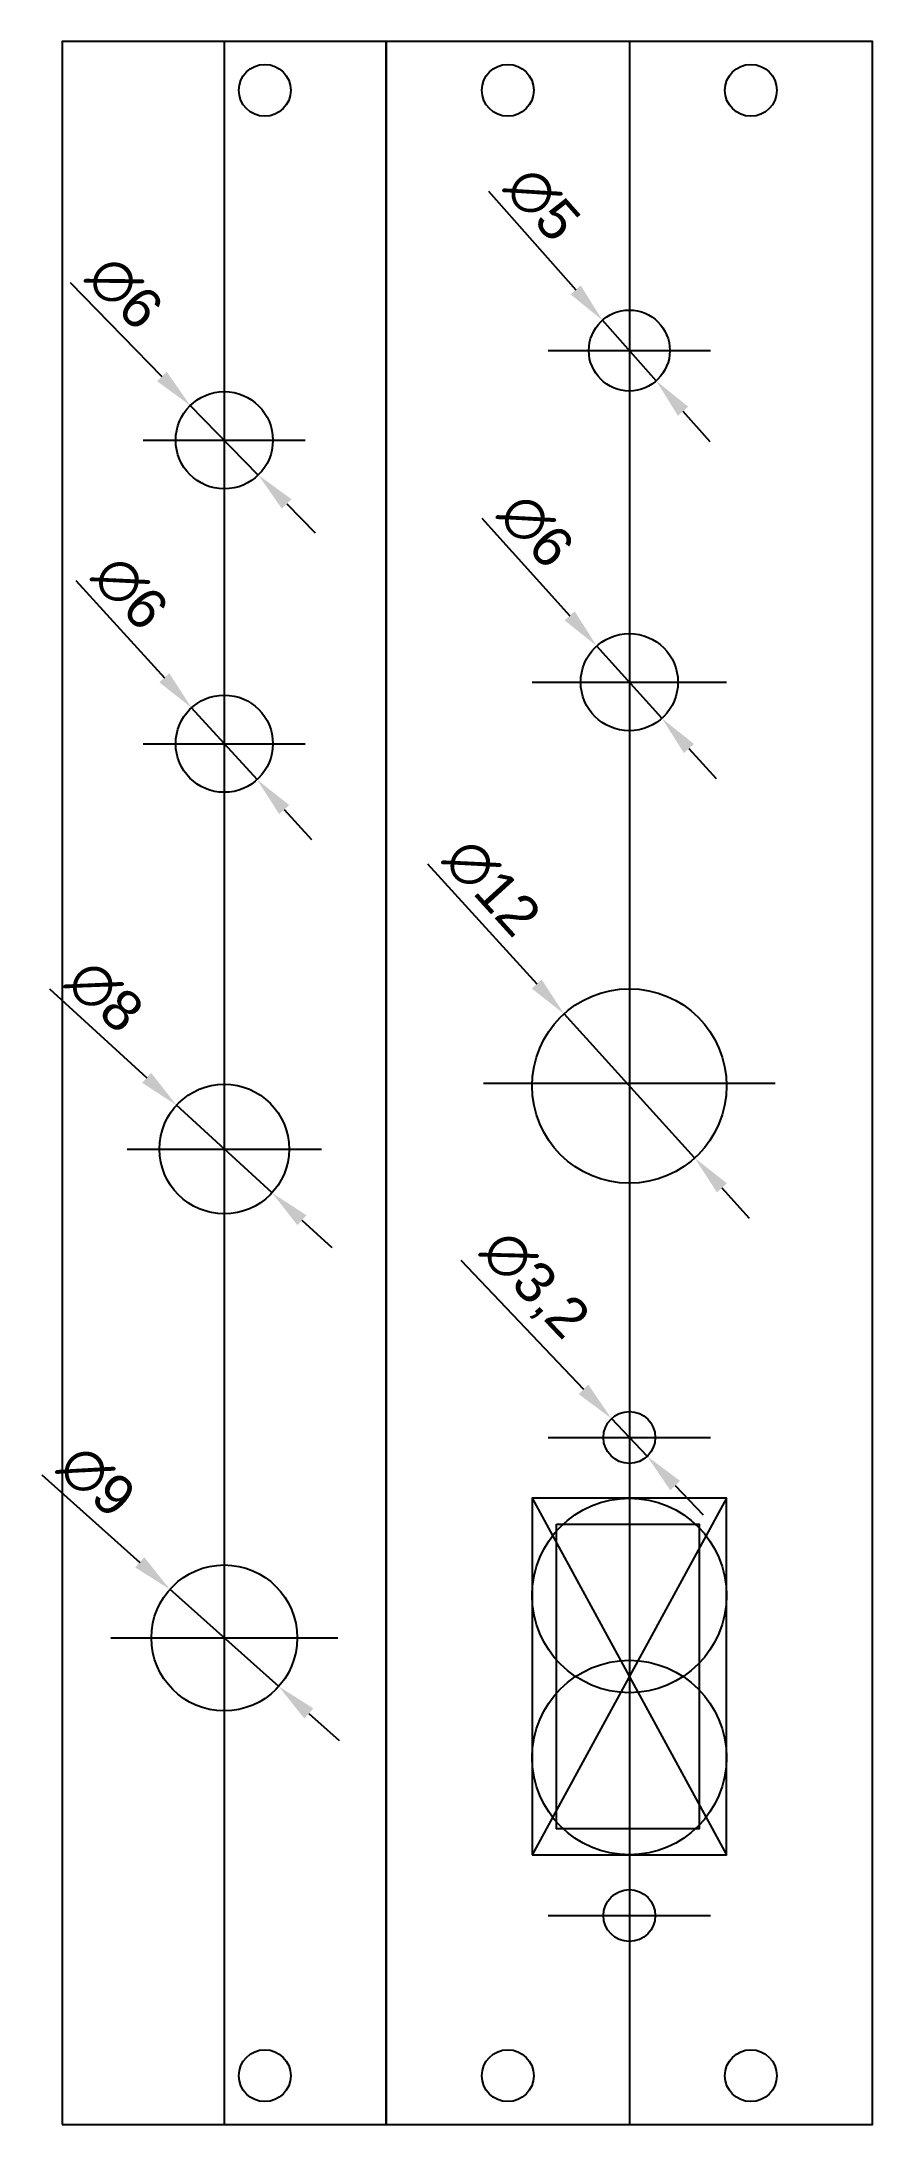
# Model space of a CAD drawing. Header units: millimetres. Extents: x -1 to 50, y 0 to 128.
import ezdxf

# ---------------------------------------------------------------- set-up
doc = ezdxf.new("R2010")
doc.units = ezdxf.units.MM
for name, color, linetype in [('01 Cuts', 7, 'Continuous'), ('04 Ano', 3, 'Continuous'), ('05 Hole', 6, 'Continuous'), ('10 Guide', 252, 'Continuous')]:
    doc.layers.add(name, color=color, linetype=linetype)
doc.styles.get("Standard").update_dxf_attribs({"font": 'arial.ttf'})
doc.dimstyles.new('ISO-25', dxfattribs={"dimtxt": 2.5, "dimasz": 2.5, "dimexe": 1.25, "dimexo": 0.625, "dimtad": 1, "dimtxsty": 'Standard', "dimcen": 2.5, "dimadec": 0, "dimazin": 0, "dimtfac": 1, "dimtmove": 0, "dimatfit": 3, "dimfxl": 1, "dimarcsym": 0})

# ---------------------------------------------------------------- blocks, each defined once
blk = doc.blocks.new('*D12')
at = {"layer": '04 Ano', "color": 0, "lineweight": -2, "transparency": 16777216}
for p, q in [((0.48, 113.63), (6.15, 107.84)), ((12.1, 101.76), (7.9, 106.05)), ((13.85, 99.98), (15.6, 98.19))]:
    blk.add_line(p, q, dxfattribs=at)
at = {"layer": '04 Ano', "color": 0, "transparency": 16777216}
for points in [[(6.45, 108.13), (5.85, 107.55), (7.9, 106.05)], [(14.15, 100.27), (13.55, 99.69), (12.1, 101.76)]]:
    blk.add_solid(points, dxfattribs=at)
at = {"layer": 'Defpoints', "color": 0, "transparency": 16777216}
for p in [(7.9, 106.05), (12.1, 101.76)]:
    blk.add_point(p, dxfattribs=at)
at = {"layer": '04 Ano', "color": 0, "transparency": 16777216, "insert": (3.85, 113.01), "char_height": 2.5, "attachment_point": 5, "rotation": 314.4031}
blk.add_mtext('∅6', dxfattribs=at)
blk = doc.blocks.new('*D13')
at = {"layer": '04 Ano', "color": 0, "lineweight": -2, "transparency": 16777216}
for p, q in [((0.84, 95.25), (6.3, 89.25)), ((12.02, 82.97), (7.98, 87.4)), ((13.7, 81.12), (15.39, 79.27))]:
    blk.add_line(p, q, dxfattribs=at)
at = {"layer": '04 Ano', "color": 0, "transparency": 16777216}
for points in [[(6.61, 89.53), (5.99, 88.97), (7.98, 87.4)], [(14.01, 81.4), (13.39, 80.84), (12.02, 82.97)]]:
    blk.add_solid(points, dxfattribs=at)
at = {"layer": 'Defpoints', "color": 0, "transparency": 16777216}
for p in [(7.98, 87.4), (12.02, 82.97)]:
    blk.add_point(p, dxfattribs=at)
at = {"layer": '04 Ano', "color": 0, "transparency": 16777216, "insert": (4.19, 94.5), "char_height": 2.5, "attachment_point": 5, "rotation": 312.3106}
blk.add_mtext('∅6', dxfattribs=at)
blk = doc.blocks.new('*D14')
at = {"layer": '04 Ano', "color": 0, "lineweight": -2, "transparency": 16777216}
for p, q in [((-0.78, 70.05), (5.21, 64.57)), ((12.95, 57.47), (7.05, 62.88)), ((14.79, 55.78), (16.64, 54.1))]:
    blk.add_line(p, q, dxfattribs=at)
at = {"layer": '04 Ano', "color": 0, "transparency": 16777216}
for points in [[(5.49, 64.87), (4.93, 64.26), (7.05, 62.88)], [(15.07, 56.09), (14.51, 55.48), (12.95, 57.47)]]:
    blk.add_solid(points, dxfattribs=at)
at = {"layer": 'Defpoints', "color": 0, "transparency": 16777216}
for p in [(7.05, 62.88), (12.95, 57.47)]:
    blk.add_point(p, dxfattribs=at)
at = {"layer": '04 Ano', "color": 0, "transparency": 16777216, "insert": (2.63, 69.6), "char_height": 2.5, "attachment_point": 5, "rotation": 317.5037}
blk.add_mtext('∅8', dxfattribs=at)
blk = doc.blocks.new('*D15')
at = {"layer": '04 Ano', "color": 0, "lineweight": -2, "transparency": 16777216}
for p, q in [((-1.27, 40.08), (4.78, 34.67)), ((13.36, 27.02), (6.64, 33.01)), ((15.22, 25.35), (17.09, 23.69))]:
    blk.add_line(p, q, dxfattribs=at)
at = {"layer": '04 Ano', "color": 0, "transparency": 16777216}
for points in [[(5.06, 34.99), (4.5, 34.36), (6.64, 33.01)], [(15.5, 25.66), (14.94, 25.04), (13.36, 27.02)]]:
    blk.add_solid(points, dxfattribs=at)
at = {"layer": 'Defpoints', "color": 0, "transparency": 16777216}
for p in [(6.64, 33.01), (13.36, 27.02)]:
    blk.add_point(p, dxfattribs=at)
at = {"layer": '04 Ano', "color": 0, "transparency": 16777216, "insert": (2.13, 39.68), "char_height": 2.5, "attachment_point": 5, "rotation": 318.2394}
blk.add_mtext('∅9', dxfattribs=at)
blk = doc.blocks.new('*D16')
at = {"layer": '04 Ano', "color": 0, "lineweight": -2, "transparency": 16777216}
for p, q in [((26.3, 119.27), (31.69, 113.19)), ((36.66, 107.57), (33.34, 111.31)), ((38.31, 105.7), (39.97, 103.83))]:
    blk.add_line(p, q, dxfattribs=at)
at = {"layer": '04 Ano', "color": 0, "transparency": 16777216}
for points in [[(32, 113.46), (31.37, 112.91), (33.34, 111.31)], [(38.63, 105.98), (38, 105.42), (36.66, 107.57)]]:
    blk.add_solid(points, dxfattribs=at)
at = {"layer": 'Defpoints', "color": 0, "transparency": 16777216}
for p in [(33.34, 111.31), (36.66, 107.57)]:
    blk.add_point(p, dxfattribs=at)
at = {"layer": '04 Ano', "color": 0, "transparency": 16777216, "insert": (29.64, 118.47), "char_height": 2.5, "attachment_point": 5, "rotation": 311.5246}
blk.add_mtext('∅5', dxfattribs=at)
blk = doc.blocks.new('*D17')
at = {"layer": '04 Ano', "color": 0, "lineweight": -2, "transparency": 16777216}
for p, q in [((25.9, 99.1), (31.32, 93.07)), ((37.01, 86.75), (32.99, 91.21)), ((38.68, 84.89), (40.35, 83.03))]:
    blk.add_line(p, q, dxfattribs=at)
at = {"layer": '04 Ano', "color": 0, "transparency": 16777216}
for points in [[(31.63, 93.35), (31.01, 92.79), (32.99, 91.21)], [(38.99, 85.17), (38.37, 84.61), (37.01, 86.75)]]:
    blk.add_solid(points, dxfattribs=at)
at = {"layer": 'Defpoints', "color": 0, "transparency": 16777216}
for p in [(32.99, 91.21), (37.01, 86.75)]:
    blk.add_point(p, dxfattribs=at)
at = {"layer": '04 Ano', "color": 0, "transparency": 16777216, "insert": (29.24, 98.33), "char_height": 2.5, "attachment_point": 5, "rotation": 311.9663}
blk.add_mtext('∅6', dxfattribs=at)
blk = doc.blocks.new('*D18')
at = {"layer": '04 Ano', "color": 0, "lineweight": -2, "transparency": 16777216}
for p, q in [((22.54, 77.78), (29.29, 70.36)), ((39.03, 59.63), (30.97, 68.51)), ((40.71, 57.78), (42.4, 55.92))]:
    blk.add_line(p, q, dxfattribs=at)
at = {"layer": '04 Ano', "color": 0, "transparency": 16777216}
for points in [[(29.59, 70.64), (28.98, 70.08), (30.97, 68.51)], [(41.02, 58.06), (40.41, 57.5), (39.03, 59.63)]]:
    blk.add_solid(points, dxfattribs=at)
at = {"layer": 'Defpoints', "color": 0, "transparency": 16777216}
for p in [(30.97, 68.51), (39.03, 59.63)]:
    blk.add_point(p, dxfattribs=at)
at = {"layer": '04 Ano', "color": 0, "transparency": 16777216, "insert": (26.53, 76.32), "char_height": 2.5, "attachment_point": 5, "rotation": 312.2467}
blk.add_mtext('∅12', dxfattribs=at)
blk = doc.blocks.new('*D19')
at = {"layer": '04 Ano', "color": 0, "lineweight": -2, "transparency": 16777216}
for p, q in [((24.59, 53.31), (32.17, 45.35)), ((36.1, 41.22), (33.9, 43.54)), ((37.83, 39.41), (39.55, 37.6))]:
    blk.add_line(p, q, dxfattribs=at)
at = {"layer": '04 Ano', "color": 0, "transparency": 16777216}
for points in [[(32.47, 45.64), (31.87, 45.06), (33.9, 43.54)], [(38.13, 39.7), (37.53, 39.12), (36.1, 41.22)]]:
    blk.add_solid(points, dxfattribs=at)
at = {"layer": 'Defpoints', "color": 0, "transparency": 16777216}
for p in [(33.9, 43.54), (36.1, 41.22)]:
    blk.add_point(p, dxfattribs=at)
at = {"layer": '04 Ano', "color": 0, "transparency": 16777216, "insert": (29.09, 51.73), "char_height": 2.5, "attachment_point": 5, "rotation": 313.5905}
blk.add_mtext('∅3,2', dxfattribs=at)

msp = doc.modelspace()

# ---------------------------------------------------------------- linework, layer by layer
at = {"layer": '01 Cuts'}
for points in [[(0, 0), (20, 0), (20, 128.5), (0, 128.5)], [(20, 0), (50, 0), (50, 128.5), (20, 128.5)]]:
    msp.add_lwpolyline(points, close=True, dxfattribs=at)
at = {"layer": '05 Hole'}
for points in [[(29, 16.63), (41, 16.63), (41, 38.63), (29, 38.63)], [(30.5, 37.03), (39.3, 37.03), (39.3, 18.23), (30.5, 18.23)]]:
    msp.add_lwpolyline(points, close=True, dxfattribs=at)
for centre, radius in [((12.5, 125.5), 1.6), ((27.5, 125.5), 1.6), ((42.5, 125.5), 1.6), ((35, 109.443), 2.5), ((10, 103.908), 3), ((35, 88.981), 3), ((10, 85.184), 3), ((35, 64.067), 6), ((10, 60.175), 4), ((35, 42.38), 1.6), ((35, 32.63), 6), ((10, 30.012), 4.5), ((35, 22.63), 6), ((35, 12.88), 1.6), ((12.5, 3), 1.6), ((27.5, 3), 1.6), ((42.5, 3), 1.6)]:
    msp.add_circle(centre, radius, dxfattribs=at)
at = {"layer": '10 Guide'}
for p, q in [((10, 128.5), (10, 0)), ((35, 128.5), (35, 0)), ((30, 109.443), (40, 109.443)), ((5, 103.908), (15, 103.908)), ((29, 88.981), (41, 88.981)), ((5, 85.184), (15, 85.184)), ((26, 64.25), (44, 64.25)), ((4, 60.175), (16, 60.175)), ((30, 42.38), (40, 42.38)), ((29, 38.63), (41, 16.63)), ((41, 38.63), (29, 16.63)), ((3, 30.012), (17, 30.012)), ((30, 12.88), (40, 12.88))]:
    msp.add_line(p, q, dxfattribs=at)

# ---------------------------------------------------------------- dimensions: what is measured, and where the dimension line sits
at = {"layer": '04 Ano'}
for p1, p2, picture, middle in [((36.657, 107.571), (33.343, 111.314), '*D16', (29.638, 118.471)), ((12.099, 101.764), (7.901, 106.051), '*D12', (3.849, 113.005)), ((37.006, 86.75), (32.994, 91.212), '*D17', (29.242, 98.332)), ((12.019, 82.965), (7.981, 87.402), '*D13', (4.185, 94.5)), ((39.034, 59.626), (30.966, 68.509), '*D18', (26.534, 76.321)), ((12.949, 57.473), (7.051, 62.878), '*D14', (2.626, 69.605)), ((36.103, 41.221), (33.897, 43.539), '*D19', (29.091, 51.732)), ((13.357, 27.015), (6.643, 33.01), '*D15', (2.133, 39.68))]:
    dim = msp.add_diameter_dim_2p(p1=p1, p2=p2, dimstyle='ISO-25', dxfattribs=at)
    dim.commit()
    dim.dimension.update_dxf_attribs({"geometry": picture, "text_midpoint": middle})

doc.saveas('drawing.dxf')
